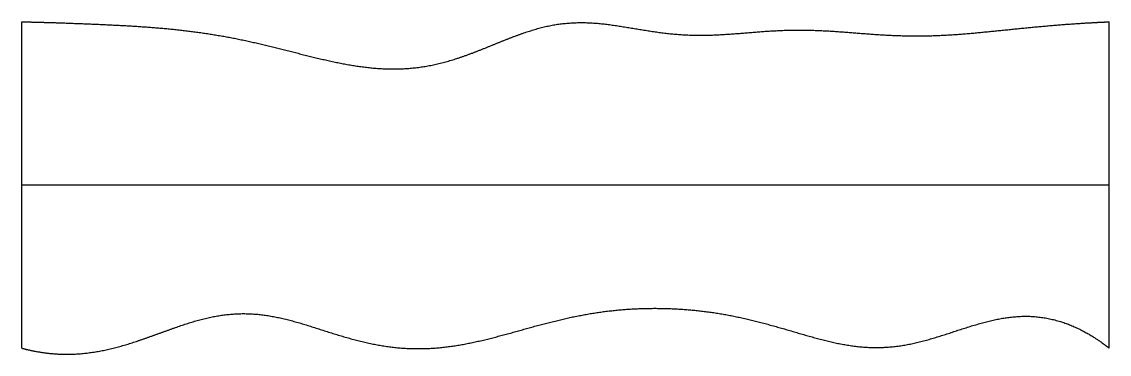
# Model space of a CAD drawing. Header units: millimetres. Extents: x 0 to 10, y -0.1 to 3.
import ezdxf

# ---------------------------------------------------------------- set-up
doc = ezdxf.new("R2010")
doc.units = ezdxf.units.MM
doc.layers.get('0').update_dxf_attribs({"linetype": 'CONTINUOUS'})

msp = doc.modelspace()

# ---------------------------------------------------------------- linework, layer by layer
for points in [[(0, 0), (0, 0.12), (0, 0.36), (0, 0.72), (0, 1.2), (0, 1.8), (0, 2.28), (0, 2.64), (0, 2.88), (0, 3)], [(0, 3), (0.04, 2.999), (0.12, 2.997), (0.24, 2.994), (0.401, 2.989), (0.601, 2.981), (0.802, 2.973), (1.004, 2.962), (1.205, 2.949), (1.406, 2.931), (1.606, 2.907), (1.806, 2.877), (2.005, 2.84), (2.203, 2.795), (2.401, 2.746), (2.599, 2.695), (2.798, 2.646), (2.997, 2.604), (3.198, 2.574), (3.4, 2.561), (3.601, 2.57), (3.802, 2.602), (4.001, 2.658), (4.199, 2.732), (4.396, 2.814), (4.591, 2.892), (4.787, 2.955), (4.984, 2.991), (5.183, 2.998), (5.382, 2.98), (5.583, 2.947), (5.785, 2.912), (5.986, 2.884), (6.188, 2.873), (6.389, 2.877), (6.589, 2.892), (6.79, 2.91), (6.99, 2.923), (7.191, 2.926), (7.391, 2.919), (7.592, 2.904), (7.793, 2.887), (7.994, 2.874), (8.195, 2.868), (8.395, 2.871), (8.596, 2.882), (8.797, 2.9), (8.997, 2.92), (9.198, 2.941), (9.398, 2.96), (9.599, 2.977), (9.759, 2.988), (9.88, 2.994), (9.96, 2.998), (10, 3)], [(10, 0), (10, 0.12), (10, 0.36), (10, 0.72), (10, 1.2), (10, 1.8), (10, 2.28), (10, 2.64), (10, 2.88), (10, 3)], [(0, 1.5), (0.4, 1.5), (1.2, 1.5), (2.4, 1.5), (4, 1.5), (6, 1.5), (7.6, 1.5), (8.8, 1.5), (9.6, 1.5), (10, 1.5)], [(0, 0), (0.041, -0.011), (0.122, -0.03), (0.244, -0.051), (0.405, -0.062), (0.607, -0.05), (0.808, -0.013), (1.008, 0.044), (1.207, 0.115), (1.406, 0.189), (1.604, 0.256), (1.803, 0.304), (2.001, 0.324), (2.199, 0.315), (2.398, 0.278), (2.598, 0.221), (2.798, 0.155), (2.999, 0.092), (3.201, 0.04), (3.403, 0.005), (3.604, -0.009), (3.806, -0.003), (4.006, 0.022), (4.206, 0.063), (4.405, 0.114), (4.603, 0.17), (4.802, 0.225), (5.002, 0.275), (5.202, 0.316), (5.403, 0.345), (5.605, 0.363), (5.807, 0.369), (6.008, 0.364), (6.209, 0.349), (6.41, 0.322), (6.61, 0.284), (6.809, 0.235), (7.01, 0.178), (7.21, 0.118), (7.411, 0.062), (7.611, 0.02), (7.812, 0), (8.012, 0.007), (8.212, 0.042), (8.411, 0.098), (8.61, 0.165), (8.808, 0.23), (9.007, 0.279), (9.205, 0.302), (9.403, 0.289), (9.602, 0.238), (9.761, 0.164), (9.881, 0.089), (9.96, 0.031), (10, 0)]]:
    msp.add_open_spline(points, degree=5)

doc.saveas('drawing.dxf')
